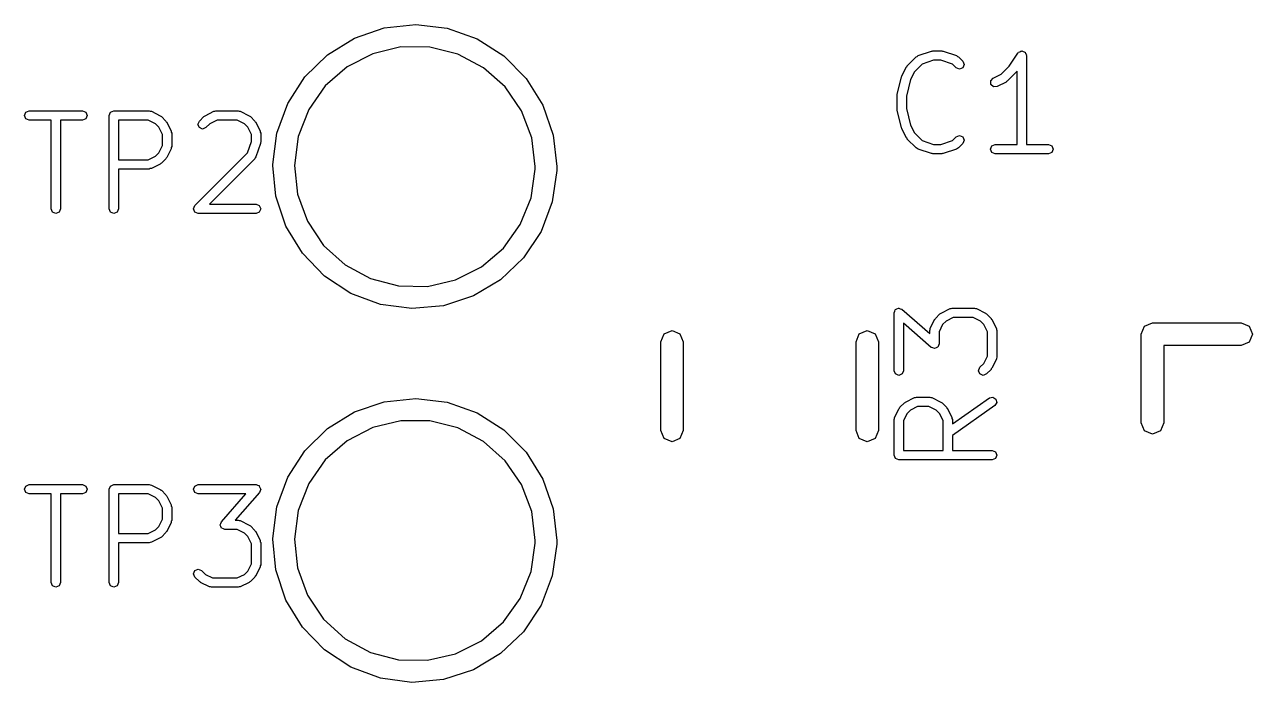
# Model space of a CAD drawing. Extents: x 85.3 to 113.2, y -106.5 to -93.2.
# Drawn here: x 90.91 to 97.48, y -101.76 to -98.24 of the extents above; entities that cross this region are included whole.
import ezdxf

# ---------------------------------------------------------------- set-up
doc = ezdxf.new("R2010")
doc.units = 0
doc.layers.add('BLACK', color=7, linetype='CONTINUOUS')

msp = doc.modelspace()

# ---------------------------------------------------------------- linework, layer by layer
at = {"layer": 'BLACK', "linetype": 'CONTINUOUS'}
for p, q in [((92.6764, -98.3123), (92.8368, -98.2577)), ((92.8368, -98.2577), (93.0053, -98.24)), ((93.0053, -98.24), (93.1735, -98.2601)), ((93.1735, -98.2601), (93.3332, -98.3169)), ((92.5321, -98.4011), (92.6764, -98.3123)), ((93.3332, -98.3169), (93.4762, -98.4077)), ((92.411, -98.5197), (92.5321, -98.4011)), ((92.7753, -98.3957), (92.6376, -98.4668)), ((92.9259, -98.3596), (92.7753, -98.3957)), ((93.0808, -98.3604), (92.9259, -98.3596)), ((93.231, -98.3981), (93.0808, -98.3604)), ((93.3679, -98.4706), (93.231, -98.3981)), ((93.4762, -98.4077), (93.5956, -98.5279)), ((95.6371, -98.4599), (95.6847, -98.4123)), ((95.6847, -98.4123), (95.6901, -98.4101)), ((95.6901, -98.4101), (95.6945, -98.4063)), ((95.6945, -98.4063), (95.7659, -98.3825)), ((95.7659, -98.3825), (95.77, -98.3828)), ((95.77, -98.3828), (95.7738, -98.3812)), ((95.7738, -98.3812), (95.8214, -98.3812)), ((95.8214, -98.3812), (95.8252, -98.3828)), ((95.8252, -98.3828), (95.8293, -98.3825)), ((95.8293, -98.3825), (95.9008, -98.4063)), ((95.9008, -98.4063), (95.9052, -98.4101)), ((95.9052, -98.4101), (95.9105, -98.4123)), ((95.9105, -98.4123), (95.9343, -98.4361)), ((96.183, -98.4617), (96.2292, -98.3923)), ((96.2292, -98.3923), (96.2313, -98.3909)), ((96.2313, -98.3909), (96.2323, -98.3885)), ((96.2323, -98.3885), (96.239, -98.3857)), ((96.239, -98.3857), (96.2451, -98.3817)), ((96.2451, -98.3817), (96.2476, -98.3822)), ((96.2476, -98.3822), (96.25, -98.3812)), ((96.25, -98.3812), (96.2567, -98.384)), ((96.2567, -98.384), (96.2639, -98.3854)), ((96.2639, -98.3854), (96.2653, -98.3875)), ((96.2653, -98.3875), (96.2677, -98.3885)), ((96.2677, -98.3885), (96.2705, -98.3952)), ((96.2705, -98.3952), (96.2745, -98.4013)), ((96.2745, -98.4013), (96.274, -98.4038)), ((96.274, -98.4038), (96.275, -98.4062)), ((96.275, -98.4062), (96.275, -98.8812)), ((92.6376, -98.4668), (92.5209, -98.5686)), ((93.4836, -98.5737), (93.3679, -98.4706)), ((95.6086, -98.5141), (95.6324, -98.4664)), ((95.6324, -98.4664), (95.6355, -98.4637)), ((95.6355, -98.4637), (95.6371, -98.4599)), ((95.7159, -98.4519), (95.6753, -98.4924)), ((95.7779, -98.4312), (95.7159, -98.4519)), ((95.8174, -98.4312), (95.7779, -98.4312)), ((95.8794, -98.4518), (95.8174, -98.4312)), ((95.899, -98.4715), (95.8794, -98.4518)), ((95.9167, -98.4788), (95.899, -98.4715)), ((95.9343, -98.4715), (95.9167, -98.4788)), ((95.9343, -98.4361), (95.9417, -98.4538)), ((95.9417, -98.4538), (95.9343, -98.4715)), ((96.14, -98.5047), (96.183, -98.4617)), ((92.3193, -98.6621), (92.411, -98.5197)), ((93.5956, -98.5279), (93.6854, -98.6716)), ((95.5829, -98.6144), (95.6067, -98.5192)), ((95.6067, -98.5192), (95.6084, -98.5169)), ((95.6084, -98.5169), (95.6086, -98.5141)), ((95.6545, -98.534), (95.6321, -98.6236)), ((95.6753, -98.4924), (95.6545, -98.534)), ((96.0834, -98.5411), (96.096, -98.5267)), ((96.0848, -98.5602), (96.0834, -98.5411)), ((96.096, -98.5267), (96.14, -98.5047)), ((96.1659, -98.5476), (96.1183, -98.5714)), ((96.1686, -98.5445), (96.1659, -98.5476)), ((96.1724, -98.5429), (96.1686, -98.5445)), ((96.2201, -98.4953), (96.1724, -98.5429)), ((96.221, -98.4929), (96.2201, -98.4953)), ((96.2232, -98.4915), (96.221, -98.4929)), ((96.225, -98.4888), (96.2232, -98.4915)), ((96.225, -98.8812), (96.225, -98.4888)), ((92.5209, -98.5686), (92.4318, -98.6953)), ((93.5713, -98.7013), (93.4836, -98.5737)), ((95.5834, -98.6175), (95.5829, -98.6144)), ((96.0992, -98.5728), (96.0848, -98.5602)), ((96.1183, -98.5714), (96.0992, -98.5728)), ((92.2613, -98.8213), (92.3193, -98.6621)), ((93.6854, -98.6716), (93.7411, -98.8316)), ((95.5821, -98.6205), (95.5834, -98.6175)), ((95.5821, -98.6919), (95.5821, -98.6205)), ((95.6321, -98.6236), (95.6321, -98.6888)), ((90.9105, -98.7262), (90.9178, -98.7085)), ((90.9178, -98.7439), (90.9105, -98.7262)), ((90.9178, -98.7085), (90.9355, -98.7012)), ((90.9355, -98.7512), (90.9178, -98.7439)), ((90.9355, -98.7012), (91.2212, -98.7012)), ((91.2212, -98.7012), (91.2389, -98.7085)), ((91.2389, -98.7439), (91.2212, -98.7512)), ((91.2389, -98.7085), (91.2462, -98.7262)), ((91.2462, -98.7262), (91.2389, -98.7439)), ((91.3629, -98.7262), (91.3702, -98.7085)), ((91.3629, -99.2262), (91.3629, -98.7262)), ((91.3702, -98.7085), (91.3879, -98.7012)), ((91.3879, -98.7012), (91.5783, -98.7012)), ((91.5783, -98.7012), (91.5837, -98.7034)), ((91.5837, -98.7034), (91.5895, -98.7038)), ((91.5895, -98.7038), (91.6371, -98.7276)), ((91.6371, -98.7276), (91.6398, -98.7307)), ((91.6398, -98.7307), (91.6436, -98.7323)), ((91.6436, -98.7323), (91.6674, -98.7561)), ((91.8464, -98.7561), (91.8702, -98.7323)), ((91.8702, -98.7323), (91.874, -98.7307)), ((91.874, -98.7307), (91.8767, -98.7276)), ((91.8767, -98.7276), (91.9243, -98.7038)), ((91.9243, -98.7038), (91.9301, -98.7034)), ((91.9301, -98.7034), (91.9355, -98.7012)), ((91.9355, -98.7012), (92.0545, -98.7012)), ((92.0545, -98.7012), (92.0599, -98.7034)), ((92.0599, -98.7034), (92.0657, -98.7038)), ((92.0657, -98.7038), (92.1133, -98.7276)), ((92.1133, -98.7276), (92.116, -98.7307)), ((92.116, -98.7307), (92.1198, -98.7323)), ((92.1198, -98.7323), (92.1436, -98.7561)), ((92.4318, -98.6953), (92.3756, -98.8397)), ((93.6261, -98.8462), (93.5713, -98.7013)), ((95.5834, -98.6948), (95.5821, -98.6919)), ((95.5829, -98.698), (95.5834, -98.6948)), ((95.6067, -98.7932), (95.5829, -98.698)), ((95.6321, -98.6888), (95.6545, -98.7784)), ((91.0533, -98.7512), (90.9355, -98.7512)), ((91.0533, -99.2262), (91.0533, -98.7512)), ((91.2212, -98.7512), (91.1033, -98.7512)), ((91.1033, -98.7512), (91.1033, -99.2262)), ((91.4129, -98.7512), (91.4129, -98.9631)), ((91.5724, -98.7512), (91.4129, -98.7512)), ((91.6111, -98.7705), (91.5724, -98.7512)), ((91.6292, -98.7886), (91.6111, -98.7705)), ((91.6486, -98.8273), (91.6292, -98.7886)), ((91.6674, -98.7561), (91.669, -98.7599)), ((91.669, -98.7599), (91.6721, -98.7626)), ((91.6721, -98.7626), (91.6959, -98.8102)), ((91.6959, -98.8102), (91.6963, -98.8161)), ((91.839, -98.7738), (91.8464, -98.7561)), ((91.8464, -98.7915), (91.839, -98.7738)), ((91.864, -98.7988), (91.8464, -98.7915)), ((91.8817, -98.7915), (91.864, -98.7988)), ((91.9027, -98.7705), (91.8817, -98.7915)), ((91.9414, -98.7512), (91.9027, -98.7705)), ((92.0486, -98.7512), (91.9414, -98.7512)), ((92.0873, -98.7705), (92.0486, -98.7512)), ((92.1054, -98.7886), (92.0873, -98.7705)), ((92.1248, -98.8273), (92.1054, -98.7886)), ((92.1436, -98.7561), (92.1452, -98.7599)), ((92.1452, -98.7599), (92.1483, -98.7626)), ((92.1483, -98.7626), (92.1721, -98.8102)), ((92.1721, -98.8102), (92.1725, -98.8161)), ((95.6084, -98.7955), (95.6067, -98.7932)), ((95.6086, -98.7983), (95.6084, -98.7955)), ((95.6324, -98.8459), (95.6086, -98.7983)), ((95.6545, -98.7784), (95.6753, -98.82)), ((91.6486, -98.887), (91.6486, -98.8273)), ((91.6963, -98.8161), (91.6986, -98.8214)), ((91.6986, -98.8214), (91.6986, -98.8929)), ((92.1041, -98.927), (92.1248, -98.865)), ((92.1248, -98.865), (92.1248, -98.8273)), ((92.1735, -98.877), (92.1497, -98.9484)), ((92.1725, -98.8161), (92.1748, -98.8214)), ((92.1748, -98.869), (92.1732, -98.8728)), ((92.1732, -98.8728), (92.1735, -98.877)), ((92.1748, -98.8214), (92.1748, -98.869)), ((92.2401, -98.9894), (92.2613, -98.8213)), ((92.3756, -98.8397), (92.3553, -98.9932)), ((93.6447, -99), (93.6261, -98.8462)), ((93.7411, -98.8316), (93.76, -99)), ((95.6355, -98.8486), (95.6324, -98.8459)), ((95.6371, -98.8524), (95.6355, -98.8486)), ((95.6847, -98.9001), (95.6371, -98.8524)), ((95.6753, -98.82), (95.7159, -98.8605)), ((95.7159, -98.8605), (95.7779, -98.8812)), ((95.8174, -98.8812), (95.8794, -98.8605)), ((95.8794, -98.8605), (95.899, -98.8409)), ((95.899, -98.8409), (95.9167, -98.8336)), ((95.9343, -98.8762), (95.9105, -98.9001)), ((95.9167, -98.8336), (95.9343, -98.8409)), ((95.9343, -98.8409), (95.9417, -98.8586)), ((95.9417, -98.8586), (95.9343, -98.8762)), ((91.5724, -98.9631), (91.6111, -98.9437)), ((91.6111, -98.9437), (91.6292, -98.9257)), ((91.6292, -98.9257), (91.6486, -98.887)), ((91.6959, -98.904), (91.6721, -98.9517)), ((91.6963, -98.8982), (91.6959, -98.904)), ((91.6986, -98.8929), (91.6963, -98.8982)), ((91.8226, -99.2085), (92.1041, -98.927)), ((95.6901, -98.9023), (95.6847, -98.9001)), ((95.6945, -98.9061), (95.6901, -98.9023)), ((95.7659, -98.9299), (95.6945, -98.9061)), ((95.77, -98.9296), (95.7659, -98.9299)), ((95.7738, -98.9312), (95.77, -98.9296)), ((95.8214, -98.9312), (95.7738, -98.9312)), ((95.7779, -98.8812), (95.8174, -98.8812)), ((95.8252, -98.9296), (95.8214, -98.9312)), ((95.8293, -98.9299), (95.8252, -98.9296)), ((95.9008, -98.9061), (95.8293, -98.9299)), ((95.9052, -98.9023), (95.9008, -98.9061)), ((95.9105, -98.9001), (95.9052, -98.9023)), ((96.0821, -98.9062), (96.0895, -98.8885)), ((96.0895, -98.9239), (96.0821, -98.9062)), ((96.0895, -98.8885), (96.1071, -98.8812)), ((96.1071, -98.9312), (96.0895, -98.9239)), ((96.1071, -98.8812), (96.225, -98.8812)), ((96.3929, -98.9312), (96.1071, -98.9312)), ((96.275, -98.8812), (96.3929, -98.8812)), ((96.3929, -98.8812), (96.4105, -98.8885)), ((96.4105, -98.9239), (96.3929, -98.9312)), ((96.4105, -98.8885), (96.4179, -98.9062)), ((96.4179, -98.9062), (96.4105, -98.9239)), ((91.4129, -98.9631), (91.5724, -98.9631)), ((91.5837, -99.0109), (91.5783, -99.0131)), ((91.5895, -99.0105), (91.5837, -99.0109)), ((91.6371, -98.9866), (91.5895, -99.0105)), ((91.6398, -98.9835), (91.6371, -98.9866)), ((91.6436, -98.982), (91.6398, -98.9835)), ((91.6674, -98.9582), (91.6436, -98.982)), ((91.669, -98.9544), (91.6674, -98.9582)), ((91.6721, -98.9517), (91.669, -98.9544)), ((92.1436, -98.9582), (91.9006, -99.2012)), ((92.1459, -98.9528), (92.1436, -98.9582)), ((92.1497, -98.9484), (92.1459, -98.9528)), ((92.2405, -98.9932), (92.2401, -98.9894)), ((92.2566, -99.158), (92.2405, -98.9932)), ((92.3553, -98.9932), (92.3723, -99.1472)), ((93.6446, -99.0135), (93.6447, -99)), ((93.76, -99), (93.7597, -99.0212)), ((91.5783, -99.0131), (91.4129, -99.0131)), ((91.4129, -99.0131), (91.4129, -99.2262)), ((93.6227, -99.1669), (93.6446, -99.0135)), ((93.7597, -99.0212), (93.7361, -99.189)), ((91.8152, -99.2262), (91.8226, -99.2085)), ((91.9006, -99.2012), (92.1498, -99.2012)), ((92.1498, -99.2012), (92.1674, -99.2085)), ((92.1674, -99.2085), (92.1748, -99.2262)), ((92.3101, -99.3188), (92.2566, -99.158)), ((92.3723, -99.1472), (92.4256, -99.2927)), ((93.565, -99.3106), (93.6227, -99.1669)), ((93.7361, -99.189), (93.676, -99.3474)), ((91.0607, -99.2439), (91.0533, -99.2262)), ((91.0783, -99.2512), (91.0607, -99.2439)), ((91.096, -99.2439), (91.0783, -99.2512)), ((91.1033, -99.2262), (91.096, -99.2439)), ((91.3702, -99.2439), (91.3629, -99.2262)), ((91.3879, -99.2512), (91.3702, -99.2439)), ((91.4055, -99.2439), (91.3879, -99.2512)), ((91.4129, -99.2262), (91.4055, -99.2439)), ((91.8226, -99.2439), (91.8152, -99.2262)), ((91.8402, -99.2512), (91.8226, -99.2439)), ((92.1498, -99.2512), (91.8402, -99.2512)), ((92.1674, -99.2439), (92.1498, -99.2512)), ((92.1748, -99.2262), (92.1674, -99.2439)), ((92.3979, -99.4637), (92.3101, -99.3188)), ((92.4256, -99.2927), (92.512, -99.4213)), ((93.4746, -99.4364), (93.565, -99.3106)), ((93.676, -99.3474), (93.5822, -99.4885)), ((92.5156, -99.5856), (92.3979, -99.4637)), ((92.512, -99.4213), (92.6265, -99.5255)), ((93.3568, -99.537), (93.4746, -99.4364)), ((92.6265, -99.5255), (92.7627, -99.5994)), ((93.2184, -99.6066), (93.3568, -99.537)), ((93.5822, -99.4885), (93.4595, -99.6054)), ((92.6573, -99.6784), (92.5156, -99.5856)), ((92.7627, -99.5994), (92.9125, -99.6387)), ((92.9125, -99.6387), (93.0674, -99.6412)), ((93.0674, -99.6412), (93.2184, -99.6066)), ((93.4595, -99.6054), (93.314, -99.6921)), ((92.8161, -99.7374), (92.6573, -99.6784)), ((93.314, -99.6921), (93.1528, -99.7445)), ((92.9841, -99.7598), (92.8161, -99.7374)), ((93.1528, -99.7445), (92.9841, -99.7598)), ((95.5664, -99.7821), (95.5698, -99.774)), ((95.5664, -100.092), (95.5664, -99.7821)), ((95.5698, -99.774), (95.5726, -99.7657)), ((95.5726, -99.7657), (95.5734, -99.7653)), ((95.5734, -99.7653), (95.5737, -99.7645)), ((95.5737, -99.7645), (95.5818, -99.7611)), ((95.5818, -99.7611), (95.5897, -99.7572)), ((95.5897, -99.7572), (95.5906, -99.7575)), ((95.5906, -99.7575), (95.5914, -99.7571)), ((95.5914, -99.7571), (95.5995, -99.7605)), ((95.5995, -99.7605), (95.6079, -99.7633)), ((95.6079, -99.7633), (95.7569, -99.8937)), ((95.788, -99.8121), (95.8118, -99.7883)), ((95.8118, -99.7883), (95.8156, -99.7867)), ((95.8156, -99.7867), (95.8183, -99.7836)), ((95.8183, -99.7836), (95.8659, -99.7598)), ((95.8659, -99.7598), (95.8717, -99.7594)), ((95.8717, -99.7594), (95.8771, -99.7571)), ((95.8771, -99.7571), (95.9962, -99.7571)), ((95.9962, -99.7571), (96.0015, -99.7594)), ((96.0015, -99.7594), (96.0073, -99.7598)), ((96.0073, -99.7598), (96.055, -99.7836)), ((96.055, -99.7836), (96.0576, -99.7867)), ((96.0576, -99.7867), (96.0614, -99.7883)), ((96.0614, -99.7883), (96.0853, -99.8121)), ((95.7654, -99.9676), (95.6164, -99.8372)), ((95.6164, -99.8372), (95.6164, -100.092)), ((95.7591, -99.872), (95.7595, -99.8662)), ((95.7595, -99.8662), (95.7833, -99.8186)), ((95.7833, -99.8186), (95.7864, -99.8159)), ((95.7864, -99.8159), (95.788, -99.8121)), ((95.8262, -99.8446), (95.8069, -99.8833)), ((95.8443, -99.8265), (95.8262, -99.8446)), ((95.883, -99.8071), (95.8443, -99.8265)), ((95.9902, -99.8071), (95.883, -99.8071)), ((96.029, -99.8265), (95.9902, -99.8071)), ((96.047, -99.8446), (96.029, -99.8265)), ((96.0664, -99.8833), (96.047, -99.8446)), ((96.0853, -99.8121), (96.0868, -99.8159)), ((96.0868, -99.8159), (96.0899, -99.8186)), ((96.0899, -99.8186), (96.1138, -99.8662)), ((96.1138, -99.8662), (96.1142, -99.872)), ((96.89, -99.8964), (96.9076, -99.854)), ((96.9076, -99.854), (96.95, -99.8364)), ((96.95, -99.8364), (97.425, -99.8364)), ((97.425, -99.8364), (97.4674, -99.854)), ((97.4674, -99.854), (97.485, -99.8964)), ((94.3175, -99.9377), (94.3351, -99.8953)), ((94.3351, -99.8953), (94.3775, -99.8777)), ((94.3775, -99.8777), (94.4199, -99.8953)), ((94.4199, -99.8953), (94.4375, -99.9377)), ((95.3625, -99.9377), (95.3801, -99.8953)), ((95.3801, -99.8953), (95.4225, -99.8777)), ((95.4225, -99.8777), (95.4649, -99.8953)), ((95.4649, -99.8953), (95.4825, -99.9377)), ((95.7569, -99.8774), (95.7591, -99.872)), ((95.7569, -99.8937), (95.7569, -99.8774)), ((95.8069, -99.8833), (95.8069, -99.9488)), ((96.0664, -100.014), (96.0664, -99.8833)), ((96.1142, -99.872), (96.1164, -99.8774)), ((96.1164, -99.8774), (96.1164, -100.02)), ((96.89, -100.371), (96.89, -99.8964)), ((97.485, -99.8964), (97.4674, -99.9388)), ((94.3175, -100.412), (94.3175, -99.9377)), ((94.4375, -99.9377), (94.4375, -100.412)), ((95.3625, -100.412), (95.3625, -99.9377)), ((95.4825, -99.9377), (95.4825, -100.412)), ((95.7737, -99.9704), (95.7654, -99.9676)), ((95.7819, -99.9738), (95.7737, -99.9704)), ((95.7827, -99.9735), (95.7819, -99.9738)), ((95.7835, -99.9738), (95.7827, -99.9735)), ((95.7914, -99.9699), (95.7835, -99.9738)), ((95.7995, -99.9665), (95.7914, -99.9699)), ((95.7999, -99.9657), (95.7995, -99.9665)), ((95.8007, -99.9653), (95.7999, -99.9657)), ((95.8035, -99.9569), (95.8007, -99.9653)), ((95.8069, -99.9488), (95.8035, -99.9569)), ((97.425, -99.9564), (97.01, -99.9564)), ((97.01, -99.9564), (97.01, -100.371)), ((97.4674, -99.9388), (97.425, -99.9564)), ((96.0261, -100.074), (96.047, -100.053)), ((96.047, -100.053), (96.0664, -100.014)), ((96.1138, -100.031), (96.0899, -100.079)), ((96.1142, -100.026), (96.1138, -100.031)), ((96.1164, -100.02), (96.1142, -100.026)), ((95.5737, -100.109), (95.5664, -100.092)), ((95.5914, -100.117), (95.5737, -100.109)), ((95.6091, -100.109), (95.5914, -100.117)), ((95.6164, -100.092), (95.6091, -100.109)), ((96.0188, -100.092), (96.0261, -100.074)), ((96.0261, -100.109), (96.0188, -100.092)), ((96.0438, -100.117), (96.0261, -100.109)), ((96.0614, -100.109), (96.0438, -100.117)), ((96.0853, -100.086), (96.0614, -100.109)), ((96.0868, -100.082), (96.0853, -100.086)), ((96.0899, -100.079), (96.0868, -100.082)), ((92.6764, -100.312), (92.8368, -100.258)), ((92.8368, -100.258), (93.0053, -100.24)), ((93.0053, -100.24), (93.1735, -100.26)), ((93.1735, -100.26), (93.3332, -100.317)), ((95.6251, -100.263), (95.6278, -100.26)), ((95.6278, -100.26), (95.6754, -100.236)), ((95.6754, -100.236), (95.6813, -100.236)), ((95.6813, -100.236), (95.6866, -100.233)), ((95.6866, -100.233), (95.7581, -100.233)), ((95.7581, -100.233), (95.7634, -100.236)), ((95.7634, -100.236), (95.7692, -100.236)), ((95.7692, -100.236), (95.8169, -100.26)), ((95.8169, -100.26), (95.8196, -100.263)), ((95.8783, -100.377), (96.0771, -100.238)), ((96.0771, -100.238), (96.0957, -100.234)), ((96.0957, -100.234), (96.1119, -100.244)), ((96.1119, -100.244), (96.116, -100.263)), ((92.5321, -100.401), (92.6764, -100.312)), ((93.3332, -100.317), (93.4762, -100.408)), ((95.569, -100.342), (95.5928, -100.295)), ((95.5928, -100.295), (95.5959, -100.292)), ((95.5959, -100.292), (95.5975, -100.288)), ((95.5975, -100.288), (95.6213, -100.264)), ((95.6357, -100.321), (95.6164, -100.359)), ((95.6213, -100.264), (95.6251, -100.263)), ((95.6538, -100.303), (95.6357, -100.321)), ((95.6925, -100.283), (95.6538, -100.303)), ((95.7522, -100.283), (95.6925, -100.283)), ((95.7909, -100.303), (95.7522, -100.283)), ((95.8089, -100.321), (95.7909, -100.303)), ((95.8283, -100.359), (95.8089, -100.321)), ((95.8196, -100.263), (95.8234, -100.264)), ((95.8234, -100.264), (95.8472, -100.288)), ((95.8472, -100.288), (95.8487, -100.292)), ((95.8487, -100.292), (95.8518, -100.295)), ((95.8518, -100.295), (95.8757, -100.342)), ((96.1057, -100.279), (95.8783, -100.438)), ((96.116, -100.263), (96.1057, -100.279)), ((92.9259, -100.36), (92.7753, -100.396)), ((93.0808, -100.36), (92.9259, -100.36)), ((93.231, -100.398), (93.0808, -100.36)), ((95.5664, -100.354), (95.5686, -100.348)), ((95.5664, -100.544), (95.5664, -100.354)), ((95.5686, -100.348), (95.569, -100.342)), ((95.6164, -100.359), (95.6164, -100.519)), ((95.8283, -100.519), (95.8283, -100.359)), ((95.8757, -100.342), (95.8761, -100.348)), ((95.8761, -100.348), (95.8783, -100.354)), ((95.8783, -100.354), (95.8783, -100.377)), ((96.9076, -100.414), (96.89, -100.371)), ((97.01, -100.371), (96.9924, -100.414)), ((92.411, -100.52), (92.5321, -100.401)), ((92.7753, -100.396), (92.6376, -100.467)), ((93.3679, -100.471), (93.231, -100.398)), ((93.4762, -100.408), (93.5956, -100.528)), ((94.3351, -100.455), (94.3175, -100.412)), ((94.3775, -100.472), (94.3351, -100.455)), ((94.4199, -100.455), (94.3775, -100.472)), ((94.4375, -100.412), (94.4199, -100.455)), ((95.3801, -100.455), (95.3625, -100.412)), ((95.4225, -100.472), (95.3801, -100.455)), ((95.4649, -100.455), (95.4225, -100.472)), ((95.4825, -100.412), (95.4649, -100.455)), ((95.8783, -100.438), (95.8783, -100.519)), ((96.95, -100.431), (96.9076, -100.414)), ((96.9924, -100.414), (96.95, -100.431)), ((92.3193, -100.662), (92.411, -100.52)), ((92.6376, -100.467), (92.5209, -100.569)), ((93.4836, -100.574), (93.3679, -100.471)), ((95.6164, -100.519), (95.8283, -100.519)), ((95.8783, -100.519), (96.0914, -100.519)), ((96.0914, -100.519), (96.1091, -100.526)), ((92.5209, -100.569), (92.4318, -100.695)), ((93.5713, -100.701), (93.4836, -100.574)), ((93.5956, -100.528), (93.6854, -100.672)), ((95.5737, -100.562), (95.5664, -100.544)), ((95.5914, -100.569), (95.5737, -100.562)), ((96.0914, -100.569), (95.5914, -100.569)), ((96.1091, -100.562), (96.0914, -100.569)), ((96.1091, -100.526), (96.1164, -100.544)), ((96.1164, -100.544), (96.1091, -100.562)), ((90.9105, -100.726), (90.9178, -100.709)), ((90.9178, -100.709), (90.9355, -100.701)), ((90.9355, -100.701), (91.2212, -100.701)), ((91.2212, -100.701), (91.2389, -100.709)), ((91.2389, -100.709), (91.2462, -100.726)), ((91.3629, -100.726), (91.3702, -100.709)), ((91.3702, -100.709), (91.3879, -100.701)), ((91.3879, -100.701), (91.5783, -100.701)), ((91.5783, -100.701), (91.5837, -100.703)), ((91.5837, -100.703), (91.5895, -100.704)), ((91.5895, -100.704), (91.6371, -100.728)), ((91.8152, -100.726), (91.8226, -100.709)), ((91.8226, -100.709), (91.8402, -100.701)), ((91.8402, -100.701), (92.1498, -100.701)), ((92.1498, -100.701), (92.1579, -100.705)), ((92.1579, -100.705), (92.1662, -100.707)), ((92.1662, -100.707), (92.1666, -100.708)), ((92.1666, -100.708), (92.1674, -100.709)), ((92.1674, -100.709), (92.1708, -100.717)), ((92.1708, -100.717), (92.1747, -100.725)), ((92.2613, -100.821), (92.3193, -100.662)), ((92.4318, -100.695), (92.3756, -100.84)), ((93.6261, -100.846), (93.5713, -100.701)), ((93.6854, -100.672), (93.7411, -100.832)), ((90.9178, -100.744), (90.9105, -100.726)), ((90.9355, -100.751), (90.9178, -100.744)), ((91.0533, -100.751), (90.9355, -100.751)), ((91.0533, -101.226), (91.0533, -100.751)), ((91.2212, -100.751), (91.1033, -100.751)), ((91.1033, -100.751), (91.1033, -101.226)), ((91.2389, -100.744), (91.2212, -100.751)), ((91.2462, -100.726), (91.2389, -100.744)), ((91.3629, -101.226), (91.3629, -100.726)), ((91.4129, -100.751), (91.4129, -100.963)), ((91.5724, -100.751), (91.4129, -100.751)), ((91.6111, -100.771), (91.5724, -100.751)), ((91.6292, -100.789), (91.6111, -100.771)), ((91.6371, -100.728), (91.6398, -100.731)), ((91.6398, -100.731), (91.6436, -100.732)), ((91.6436, -100.732), (91.6674, -100.756)), ((91.6674, -100.756), (91.669, -100.76)), ((91.669, -100.76), (91.6721, -100.763)), ((91.6721, -100.763), (91.6959, -100.81)), ((91.8226, -100.744), (91.8152, -100.726)), ((91.8402, -100.751), (91.8226, -100.744)), ((92.0947, -100.751), (91.8402, -100.751)), ((91.9643, -100.9), (92.0947, -100.751)), ((92.1686, -100.743), (92.0382, -100.892)), ((92.1714, -100.734), (92.1686, -100.743)), ((92.1748, -100.726), (92.1714, -100.734)), ((92.1747, -100.725), (92.1744, -100.725)), ((92.1744, -100.725), (92.1748, -100.726)), ((91.6486, -100.827), (91.6292, -100.789)), ((91.6486, -100.887), (91.6486, -100.827)), ((91.6959, -100.81), (91.6963, -100.816)), ((91.6963, -100.816), (91.6986, -100.821)), ((91.6986, -100.821), (91.6986, -100.893)), ((92.2401, -100.989), (92.2613, -100.821)), ((92.3756, -100.84), (92.3553, -100.993)), ((93.6447, -101), (93.6261, -100.846)), ((93.7411, -100.832), (93.76, -101)), ((91.6292, -100.926), (91.6486, -100.887)), ((91.6959, -100.904), (91.6721, -100.952)), ((91.6963, -100.898), (91.6959, -100.904)), ((91.6986, -100.893), (91.6963, -100.898)), ((91.9581, -100.917), (91.9615, -100.909)), ((91.9581, -100.918), (91.9584, -100.917)), ((91.9584, -100.917), (91.9581, -100.917)), ((91.962, -100.926), (91.9581, -100.918)), ((91.9615, -100.909), (91.9643, -100.9)), ((92.0382, -100.892), (92.0545, -100.892)), ((92.0545, -100.892), (92.0599, -100.894)), ((92.0599, -100.894), (92.0657, -100.894)), ((92.0657, -100.894), (92.1133, -100.918)), ((92.1133, -100.918), (92.116, -100.921)), ((91.4129, -100.963), (91.5724, -100.963)), ((91.5724, -100.963), (91.6111, -100.944)), ((91.6111, -100.944), (91.6292, -100.926)), ((91.6398, -100.984), (91.6371, -100.987)), ((91.6436, -100.982), (91.6398, -100.984)), ((91.6674, -100.958), (91.6436, -100.982)), ((91.669, -100.954), (91.6674, -100.958)), ((91.6721, -100.952), (91.669, -100.954)), ((91.9654, -100.934), (91.962, -100.926)), ((91.9662, -100.935), (91.9654, -100.934)), ((91.9666, -100.935), (91.9662, -100.935)), ((91.975, -100.938), (91.9666, -100.935)), ((91.9831, -100.942), (91.975, -100.938)), ((92.0486, -100.942), (91.9831, -100.942)), ((92.0873, -100.961), (92.0486, -100.942)), ((92.1054, -100.979), (92.0873, -100.961)), ((92.1248, -101.018), (92.1054, -100.979)), ((92.116, -100.921), (92.1198, -100.923)), ((92.1198, -100.923), (92.1436, -100.947)), ((92.1436, -100.947), (92.1452, -100.95)), ((92.1452, -100.95), (92.1483, -100.953)), ((92.1483, -100.953), (92.1721, -101.001)), ((91.5783, -101.013), (91.4129, -101.013)), ((91.4129, -101.013), (91.4129, -101.226)), ((91.5837, -101.011), (91.5783, -101.013)), ((91.5895, -101.01), (91.5837, -101.011)), ((91.6371, -100.987), (91.5895, -101.01)), ((92.1248, -101.125), (92.1248, -101.018)), ((92.1721, -101.001), (92.1725, -101.007)), ((92.1725, -101.007), (92.1748, -101.012)), ((92.1748, -101.012), (92.1748, -101.131)), ((92.2405, -100.993), (92.2401, -100.989)), ((92.2566, -101.158), (92.2405, -100.993)), ((92.3553, -100.993), (92.3723, -101.147)), ((93.6227, -101.167), (93.6446, -101.014)), ((93.6446, -101.014), (93.6447, -101)), ((93.7597, -101.021), (93.7361, -101.189)), ((93.76, -101), (93.7597, -101.021)), ((91.8152, -101.179), (91.8226, -101.161)), ((91.8226, -101.196), (91.8152, -101.179)), ((91.8226, -101.161), (91.8402, -101.154)), ((91.8402, -101.154), (91.8579, -101.161)), ((91.8579, -101.161), (91.8789, -101.182)), ((92.0873, -101.182), (92.1054, -101.164)), ((92.1054, -101.164), (92.1248, -101.125)), ((92.1721, -101.142), (92.1483, -101.19)), ((92.1725, -101.136), (92.1721, -101.142)), ((92.1748, -101.131), (92.1725, -101.136)), ((92.3101, -101.319), (92.2566, -101.158)), ((92.3723, -101.147), (92.4256, -101.293)), ((93.565, -101.311), (93.6227, -101.167)), ((91.0607, -101.244), (91.0533, -101.226)), ((91.0783, -101.251), (91.0607, -101.244)), ((91.096, -101.244), (91.0783, -101.251)), ((91.1033, -101.226), (91.096, -101.244)), ((91.3702, -101.244), (91.3629, -101.226)), ((91.3879, -101.251), (91.3702, -101.244)), ((91.4055, -101.244), (91.3879, -101.251)), ((91.4129, -101.226), (91.4055, -101.244)), ((91.8464, -101.22), (91.8226, -101.196)), ((91.8502, -101.222), (91.8464, -101.22)), ((91.8529, -101.225), (91.8502, -101.222)), ((91.9005, -101.249), (91.8529, -101.225)), ((91.8789, -101.182), (91.9176, -101.201)), ((91.9176, -101.201), (92.0486, -101.201)), ((92.0486, -101.201), (92.0873, -101.182)), ((92.1133, -101.225), (92.0657, -101.249)), ((92.116, -101.222), (92.1133, -101.225)), ((92.1198, -101.22), (92.116, -101.222)), ((92.1436, -101.196), (92.1198, -101.22)), ((92.1452, -101.192), (92.1436, -101.196)), ((92.1483, -101.19), (92.1452, -101.192)), ((93.7361, -101.189), (93.676, -101.347)), ((91.9063, -101.249), (91.9005, -101.249)), ((91.9117, -101.251), (91.9063, -101.249)), ((92.0545, -101.251), (91.9117, -101.251)), ((92.0599, -101.249), (92.0545, -101.251)), ((92.0657, -101.249), (92.0599, -101.249)), ((92.4256, -101.293), (92.512, -101.421)), ((93.4746, -101.436), (93.565, -101.311)), ((92.3979, -101.464), (92.3101, -101.319)), ((93.676, -101.347), (93.5822, -101.489)), ((92.512, -101.421), (92.6265, -101.526)), ((93.3568, -101.537), (93.4746, -101.436)), ((92.5156, -101.586), (92.3979, -101.464)), ((93.5822, -101.489), (93.4595, -101.605)), ((92.6265, -101.526), (92.7627, -101.599)), ((93.2184, -101.607), (93.3568, -101.537)), ((92.6573, -101.678), (92.5156, -101.586)), ((92.7627, -101.599), (92.9125, -101.639)), ((92.9125, -101.639), (93.0674, -101.641)), ((93.0674, -101.641), (93.2184, -101.607)), ((93.4595, -101.605), (93.314, -101.692)), ((92.8161, -101.737), (92.6573, -101.678)), ((93.314, -101.692), (93.1528, -101.744)), ((92.9841, -101.76), (92.8161, -101.737)), ((93.1528, -101.744), (92.9841, -101.76))]:
    msp.add_line(p, q, dxfattribs=at)

doc.saveas('drawing.dxf')
